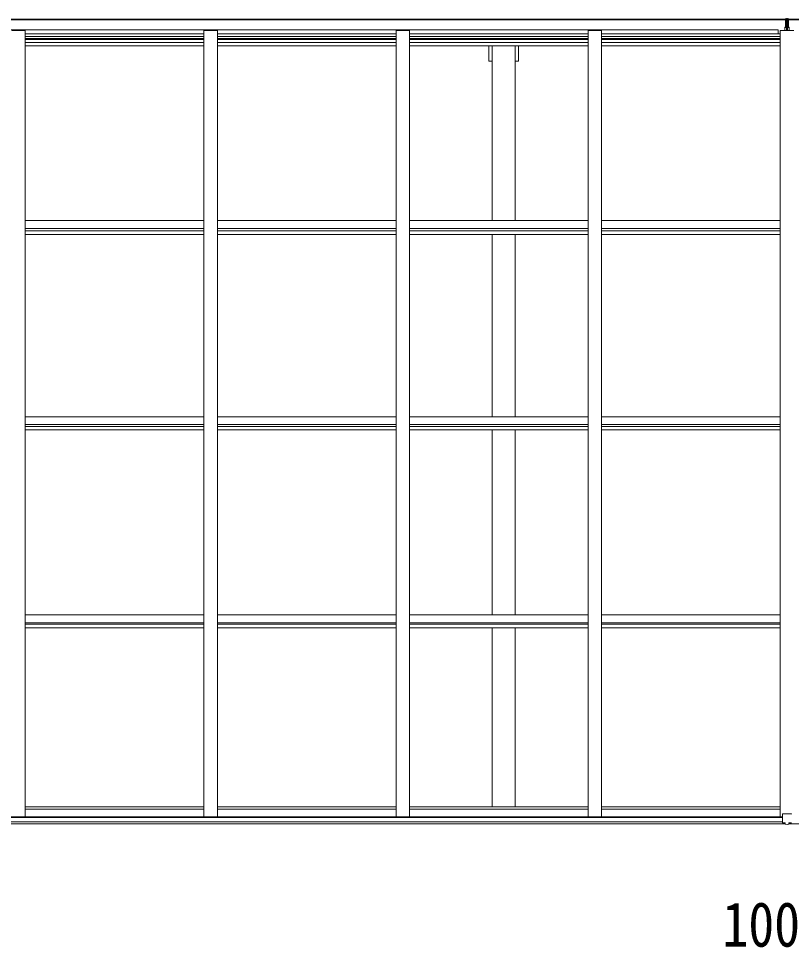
# Model space of a CAD drawing. Units: millimetres at full size; details may follow other scales. Extents: x -9783 to 9892, y -6828 to 6752.
# Drawn here: x -292 to 2588, y 715 to 4176 of the extents above; entities that cross this region are included whole.
import ezdxf
from ezdxf.enums import TextEntityAlignment as Align

# ---------------------------------------------------------------- set-up
doc = ezdxf.new("R2010")
doc.units = ezdxf.units.MM
doc.header["$LTSCALE"] = 35
for name, color, linetype, lineweight in [('0-1_本体', 4, 'Continuous', 9), ('0-2_部品', 7, 'Continuous', 9), ('0-A_寸法', 6, 'Continuous', 9)]:
    doc.layers.add(name, color=color, linetype=linetype, lineweight=lineweight)
doc.styles.add('ＭＳ ゴシック', font='')
doc.styles.get('ＭＳ ゴシック').set_extended_font_data('MS Gothic')

msp = doc.modelspace()

# ---------------------------------------------------------------- linework, layer by layer
at = {"layer": '0-1_本体'}
for p, q in [((-2438.88, 4174.08), (2565.12, 4174.08)), ((-2438.88, 4172.02), (2565.12, 4172.02)), ((2570.06, 4174.08), (2570.12, 4174.08)), ((2573.18, 4174.08), (2573.12, 4174.08)), ((7582.12, 4174.08), (2578.12, 4174.08)), ((7582.12, 4172.02), (2578.12, 4172.02)), ((-2407.88, 4133.81), (2539.12, 4133.81)), ((-317.38, 4131.78), (-267.38, 4131.78)), ((-267.38, 1201.87), (-267.38, 4131.78)), ((-267.38, 4118.74), (398.62, 4118.74)), ((398.62, 4131.78), (448.62, 4131.78)), ((398.62, 1201.87), (398.62, 4131.78)), ((448.62, 1201.87), (448.62, 4131.78)), ((448.62, 4118.74), (1114.62, 4118.74)), ((1164.62, 4131.78), (1114.62, 4131.78)), ((1114.62, 1201.87), (1114.62, 4131.78)), ((1164.62, 1201.87), (1164.62, 4131.78)), ((1164.62, 4118.74), (1830.62, 4118.74)), ((1880.62, 4131.78), (1830.62, 4131.78)), ((1830.62, 1201.87), (1830.62, 4131.78)), ((1880.62, 1201.87), (1880.62, 4131.78)), ((1880.62, 4118.74), (2546.62, 4118.74)), ((2539.12, 4118.74), (2539.12, 4133.81)), ((2596.62, 4131.78), (2546.62, 4131.78)), ((2546.62, 1201.87), (2546.62, 4131.78)), ((-267.38, 4109.38), (398.62, 4109.38)), ((-267.38, 4102.3), (398.62, 4102.3)), ((-267.38, 4098.52), (398.62, 4098.52)), ((-267.38, 4087.17), (398.62, 4087.17)), ((448.62, 4109.38), (1114.62, 4109.38)), ((448.62, 4102.3), (1114.62, 4102.3)), ((448.62, 4098.52), (1114.62, 4098.52)), ((448.62, 4087.17), (1114.62, 4087.17)), ((1164.62, 4109.38), (1830.62, 4109.38)), ((1164.62, 4102.3), (1830.62, 4102.3)), ((1164.62, 4098.52), (1830.62, 4098.52)), ((1164.62, 4087.17), (1830.62, 4087.17)), ((1880.62, 4109.38), (2546.62, 4109.38)), ((1880.62, 4102.3), (2546.62, 4102.3)), ((1880.62, 4098.52), (2546.62, 4098.52)), ((1880.62, 4087.17), (2546.62, 4087.17)), ((-267.38, 4074.35), (398.62, 4074.35)), ((448.62, 4074.35), (1114.62, 4074.35)), ((1164.62, 4074.35), (1830.62, 4074.35)), ((1460.62, 4018.08), (1460.62, 4074.35)), ((1473.12, 3423.59), (1473.12, 4074.35)), ((1558.12, 3423.59), (1558.12, 4074.35)), ((1880.62, 4074.35), (2546.62, 4074.35)), ((1460.62, 4018.08), (1473.12, 4018.08)), ((-267.38, 3423.59), (398.62, 3423.59)), ((-267.38, 3394.51), (398.62, 3394.51)), ((448.62, 3423.59), (1114.62, 3423.59)), ((448.62, 3394.51), (1114.62, 3394.51)), ((1164.62, 3423.59), (1830.62, 3423.59)), ((1164.62, 3394.51), (1830.62, 3394.51)), ((1880.62, 3423.59), (2547.41, 3423.59)), ((1880.62, 3394.51), (2547.41, 3394.51)), ((-267.38, 3385.02), (398.62, 3385.02)), ((-267.38, 3372.13), (398.62, 3372.13)), ((448.62, 3385.02), (1114.62, 3385.02)), ((448.62, 3372.13), (1114.62, 3372.13)), ((1164.62, 3385.02), (1830.62, 3385.02)), ((1164.62, 3372.13), (1830.62, 3372.13)), ((1473.12, 2692.77), (1473.12, 3372.13)), ((1558.12, 2692.77), (1558.12, 3372.13)), ((1880.62, 3385.02), (2547.41, 3385.02)), ((1880.62, 3372.13), (2547.41, 3372.13)), ((-267.38, 2692.77), (398.62, 2692.77)), ((448.62, 2692.77), (1114.62, 2692.77)), ((1164.62, 2692.77), (1830.62, 2692.77)), ((1880.62, 2692.77), (2546.62, 2692.77)), ((-267.38, 2663.32), (398.62, 2663.32)), ((-267.38, 2656.25), (398.62, 2656.25)), ((-267.38, 2643.28), (398.62, 2643.28)), ((448.62, 2663.32), (1114.62, 2663.32)), ((448.62, 2656.25), (1114.62, 2656.25)), ((448.62, 2643.28), (1114.62, 2643.28)), ((1164.62, 2663.32), (1830.62, 2663.32)), ((1164.62, 2656.25), (1830.62, 2656.25)), ((1164.62, 2643.28), (1830.62, 2643.28)), ((1473.12, 1953.97), (1473.12, 2643.28)), ((1558.12, 1953.97), (1558.12, 2643.28)), ((1880.62, 2663.32), (2546.62, 2663.32)), ((1880.62, 2656.25), (2546.62, 2656.25)), ((1880.62, 2643.28), (2546.62, 2643.28)), ((-267.38, 1953.97), (398.62, 1953.97)), ((448.62, 1953.97), (1114.62, 1953.97)), ((1164.62, 1953.97), (1830.62, 1953.97)), ((1880.62, 1953.97), (2547.41, 1953.97)), ((-267.38, 1924.25), (398.62, 1924.25)), ((-267.38, 1919.62), (398.62, 1919.62)), ((-267.38, 1906.6), (398.62, 1906.6)), ((448.62, 1924.25), (1114.62, 1924.25)), ((448.62, 1919.62), (1114.62, 1919.62)), ((448.62, 1906.6), (1114.62, 1906.6)), ((1164.62, 1924.25), (1830.62, 1924.25)), ((1164.62, 1919.62), (1830.62, 1919.62)), ((1164.62, 1906.6), (1830.62, 1906.6)), ((1473.12, 1906.6), (1473.12, 1239.09)), ((1558.12, 1906.6), (1558.12, 1239.09)), ((1880.62, 1924.25), (2547.41, 1924.25)), ((1880.62, 1919.62), (2547.41, 1919.62)), ((1880.62, 1906.6), (2547.41, 1906.6)), ((-267.38, 1239.09), (398.62, 1239.09)), ((-267.38, 1229.97), (398.62, 1229.97)), ((448.62, 1239.09), (1114.62, 1239.09)), ((448.62, 1229.97), (1114.62, 1229.97)), ((1164.62, 1239.09), (1830.62, 1239.09)), ((1164.62, 1229.97), (1830.62, 1229.97)), ((1880.62, 1239.09), (2546.62, 1239.09)), ((1880.62, 1229.97), (2546.62, 1229.97)), ((-2424.42, 1201.87), (2555.12, 1201.87)), ((-2423.88, 1199.51), (2555.12, 1199.51)), ((-2423.88, 1183.85), (2555.12, 1183.85)), ((-2433.88, 1176.42), (2565.12, 1176.42)), ((7577.12, 1176.42), (2578.12, 1176.42))]:
    msp.add_line(p, q, dxfattribs=at)
msp.add_lwpolyline([(1558.12, 4018.08), (1570.62, 4018.08), (1570.62, 4074.35)], dxfattribs=at)
at = {"layer": '0-2_部品'}
for p, q in [((2565.12, 4175.8), (2569.96, 4176.1)), ((2565.12, 4172.8), (2565.12, 4175.8)), ((2565.12, 4172.79), (2571.62, 4173.19)), ((2570.12, 4173.1), (2565.12, 4172.8)), ((2565.12, 4171.3), (2565.12, 4172.8)), ((2565.12, 4171.3), (2565.12, 4172.79)), ((2566.12, 4170.3), (2570.12, 4170.3)), ((2566.12, 4168.47), (2566.12, 4170.3)), ((2570.12, 4170.3), (2566.12, 4170.3)), ((2566.12, 4168.4), (2566.12, 4170.3)), ((2566.12, 4168.47), (2570.12, 4168.4)), ((2566.12, 4164.87), (2566.12, 4168.47)), ((2570.12, 4168.4), (2566.12, 4168.4)), ((2566.12, 4164.87), (2570.12, 4164.8)), ((2566.12, 4156.63), (2566.12, 4164.87)), ((2566.12, 4156.63), (2570.12, 4156.6)), ((2566.12, 4144.77), (2566.12, 4156.63)), ((2566.12, 4144.77), (2566.12, 4156.6)), ((2569.96, 4176.1), (2571.62, 4176.2)), ((2571.62, 4173.19), (2570.12, 4173.1)), ((2570.12, 4170.3), (2570.12, 4173.1)), ((2570.12, 4170.3), (2570.12, 4159.58)), ((2570.12, 4170.3), (2570.12, 4159.58)), ((2570.12, 4159.58), (2573.12, 4159.58)), ((2570.12, 4152.51), (2570.12, 4159.58)), ((2573.12, 4159.58), (2570.12, 4159.58)), ((2570.12, 4152.51), (2570.12, 4159.58)), ((2571.62, 4176.2), (2571.62, 4173.19)), ((2571.62, 4176.2), (2571.62, 4173.19)), ((2573.28, 4176.1), (2571.62, 4176.2)), ((2578.12, 4172.79), (2571.62, 4173.19)), ((2571.62, 4173.19), (2573.12, 4173.1)), ((2573.12, 4170.3), (2573.12, 4173.1)), ((2573.12, 4173.1), (2578.12, 4172.8)), ((2573.12, 4170.3), (2577.12, 4170.3)), ((2573.12, 4170.3), (2573.12, 4159.58)), ((2573.12, 4170.3), (2573.12, 4159.58)), ((2577.12, 4170.3), (2573.12, 4170.3)), ((2577.12, 4168.47), (2573.12, 4168.4)), ((2573.12, 4168.4), (2577.12, 4168.4)), ((2577.12, 4164.87), (2573.12, 4164.8)), ((2573.12, 4152.51), (2573.12, 4159.58)), ((2573.12, 4152.51), (2573.12, 4159.58)), ((2577.12, 4156.63), (2573.12, 4156.6)), ((2578.12, 4175.8), (2573.28, 4176.1)), ((2577.12, 4168.4), (2577.12, 4170.3)), ((2577.12, 4168.47), (2577.12, 4170.3)), ((2577.12, 4164.87), (2577.12, 4168.47)), ((2577.12, 4156.63), (2577.12, 4164.87)), ((2577.12, 4144.77), (2577.12, 4156.63)), ((2577.12, 4144.77), (2577.12, 4156.6)), ((2578.12, 4172.8), (2578.12, 4175.8)), ((2578.12, 4171.3), (2578.12, 4172.8)), ((2578.12, 4171.3), (2578.12, 4172.79)), ((2563.12, 4144.74), (2570.12, 4144.8)), ((2563.12, 4144.24), (2570.12, 4144.3)), ((2563.12, 4143.36), (2563.12, 4144.24)), ((2563.12, 4143.36), (2570.12, 4143.3)), ((2563.12, 4131.97), (2563.12, 4142.86)), ((2563.12, 4131.97), (2563.12, 4142.86)), ((2570.12, 4152.51), (2573.12, 4152.51)), ((2570.12, 4142.87), (2570.12, 4152.51)), ((2573.12, 4152.51), (2570.12, 4152.51)), ((2570.12, 4142.87), (2570.12, 4152.51)), ((2570.12, 4142.87), (2573.12, 4142.87)), ((2570.12, 4135.8), (2570.12, 4142.87)), ((2573.12, 4142.87), (2570.12, 4142.87)), ((2570.12, 4135.8), (2570.12, 4142.87)), ((2570.12, 4135.8), (2573.12, 4135.8)), ((2570.12, 4135.8), (2570.12, 4131.97)), ((2573.12, 4135.8), (2570.12, 4135.8)), ((2570.12, 4135.8), (2570.12, 4131.97)), ((2573.12, 4142.87), (2573.12, 4152.51)), ((2573.12, 4142.87), (2573.12, 4152.51)), ((2580.12, 4144.74), (2573.12, 4144.8)), ((2580.12, 4144.24), (2573.12, 4144.3)), ((2580.12, 4143.36), (2573.12, 4143.3)), ((2573.12, 4135.8), (2573.12, 4142.87)), ((2573.12, 4135.8), (2573.12, 4142.87)), ((2573.12, 4135.8), (2573.12, 4131.97)), ((2573.12, 4135.8), (2573.12, 4131.97)), ((2580.12, 4143.36), (2580.12, 4144.24)), ((2580.12, 4131.97), (2580.12, 4142.86)), ((2580.12, 4131.97), (2580.12, 4142.86)), ((2555.12, 1179.96), (2555.12, 1212.28)), ((2555.12, 1179.96), (2555.12, 1212.28)), ((2587.12, 1213.28), (2556.12, 1213.28)), ((2556.12, 1213.28), (2587.12, 1213.28)), ((2555.12, 1179.96), (2555.12, 1179.92)), ((2555.12, 1179.96), (2555.12, 1179.92)), ((2565.12, 1179.19), (2556.12, 1179.24)), ((2565.12, 1179.19), (2556.12, 1179.24)), ((2578.12, 1179.19), (2587.12, 1179.24)), ((2578.12, 1179.19), (2587.12, 1179.24))]:
    msp.add_line(p, q, dxfattribs=at)
for points in [[(2571.62, 4176.2), (2565.12, 4175.8), (2565.12, 4172.79)], [(2570.12, 4164.8), (2566.12, 4164.8), (2566.12, 4168.4)], [(2570.12, 4156.6), (2566.12, 4156.6), (2566.12, 4164.8)], [(2571.62, 4176.2), (2578.12, 4175.8), (2578.12, 4172.79)], [(2573.12, 4164.8), (2577.12, 4164.8), (2577.12, 4168.4)], [(2573.12, 4156.6), (2577.12, 4156.6), (2577.12, 4164.8)], [(2570.12, 4144.8), (2563.12, 4144.74), (2563.12, 4144.24)], [(2570.12, 4144.3), (2563.12, 4144.24), (2563.12, 4144.74)], [(2570.12, 4142.8), (2563.12, 4142.86), (2563.12, 4143.36), (2563.12, 4144.24)], [(2570.12, 4143.3), (2563.12, 4143.36), (2563.12, 4142.86), (2570.12, 4142.8)], [(2573.12, 4144.8), (2580.12, 4144.74), (2580.12, 4144.24)], [(2573.12, 4144.3), (2580.12, 4144.24), (2580.12, 4144.74)], [(2573.12, 4142.8), (2580.12, 4142.86), (2580.12, 4143.36), (2580.12, 4144.24)], [(2573.12, 4143.3), (2580.12, 4143.36), (2580.12, 4142.86), (2573.12, 4142.8)], [(2571.62, 1173.76), (2565.12, 1174.16), (2565.12, 1179.19)], [(2571.62, 1173.76), (2565.12, 1174.16), (2565.12, 1179.19)], [(2571.62, 1173.76), (2578.12, 1174.16), (2578.12, 1179.19)], [(2571.62, 1173.76), (2578.12, 1174.16), (2578.12, 1179.19)]]:
    msp.add_lwpolyline(points, dxfattribs=at)
for centre, start, end in [((2566.12, 4171.3), 180, 270), ((2566.12, 4171.3), 180, 270), ((2577.12, 4171.3), 270, 0), ((2577.12, 4171.3), 270, 0), ((2556.12, 1212.28), 90, 180), ((2556.12, 1212.28), 90, 180), ((2587.12, 1212.28), 0, 90), ((2587.12, 1212.28), 0, 90)]:
    msp.add_arc(centre, 1, start, end, dxfattribs=at)
for centre, major_axis, ratio, start_param, end_param in [((2570.15, 4173.1), (0.18, -2.99), 0.008711, 3.1415927, 4.7113235), ((2398.25, 4162.59), (171.87, 10.52), 0.017422, 6.2821194, 6.2831848), ((2573.09, 4173.1), (-0.18, -2.99), 0.008711, 1.5718618, 3.1415927), ((2744.99, 4162.59), (-171.87, 10.52), 0.017422, 0.0000005, 0.0010659), ((2556.12, 1179.95), (1, -0.012), 0.707053, 3.2044821, 4.7211143), ((2556.12, 1179.95), (1, -0.012), 0.707053, 3.2044821, 4.7211143), ((2587.12, 1179.95), (-1, -0.012), 0.707053, 1.562071, 3.0787032), ((2587.12, 1179.95), (-1, -0.012), 0.707053, 1.562071, 3.0787032)]:
    msp.add_ellipse(centre, major_axis=major_axis, ratio=ratio, start_param=start_param, end_param=end_param, dxfattribs=at)

# ---------------------------------------------------------------- texts
at = {"layer": '0-A_寸法', "color": 7, "style": 'ＭＳ ゴシック', "width": 0.85}
msp.add_text('10064', height=166.8, dxfattribs=at).set_placement((2331, 668.05), align=Align.BOTTOM_LEFT)

doc.saveas('drawing.dxf')
